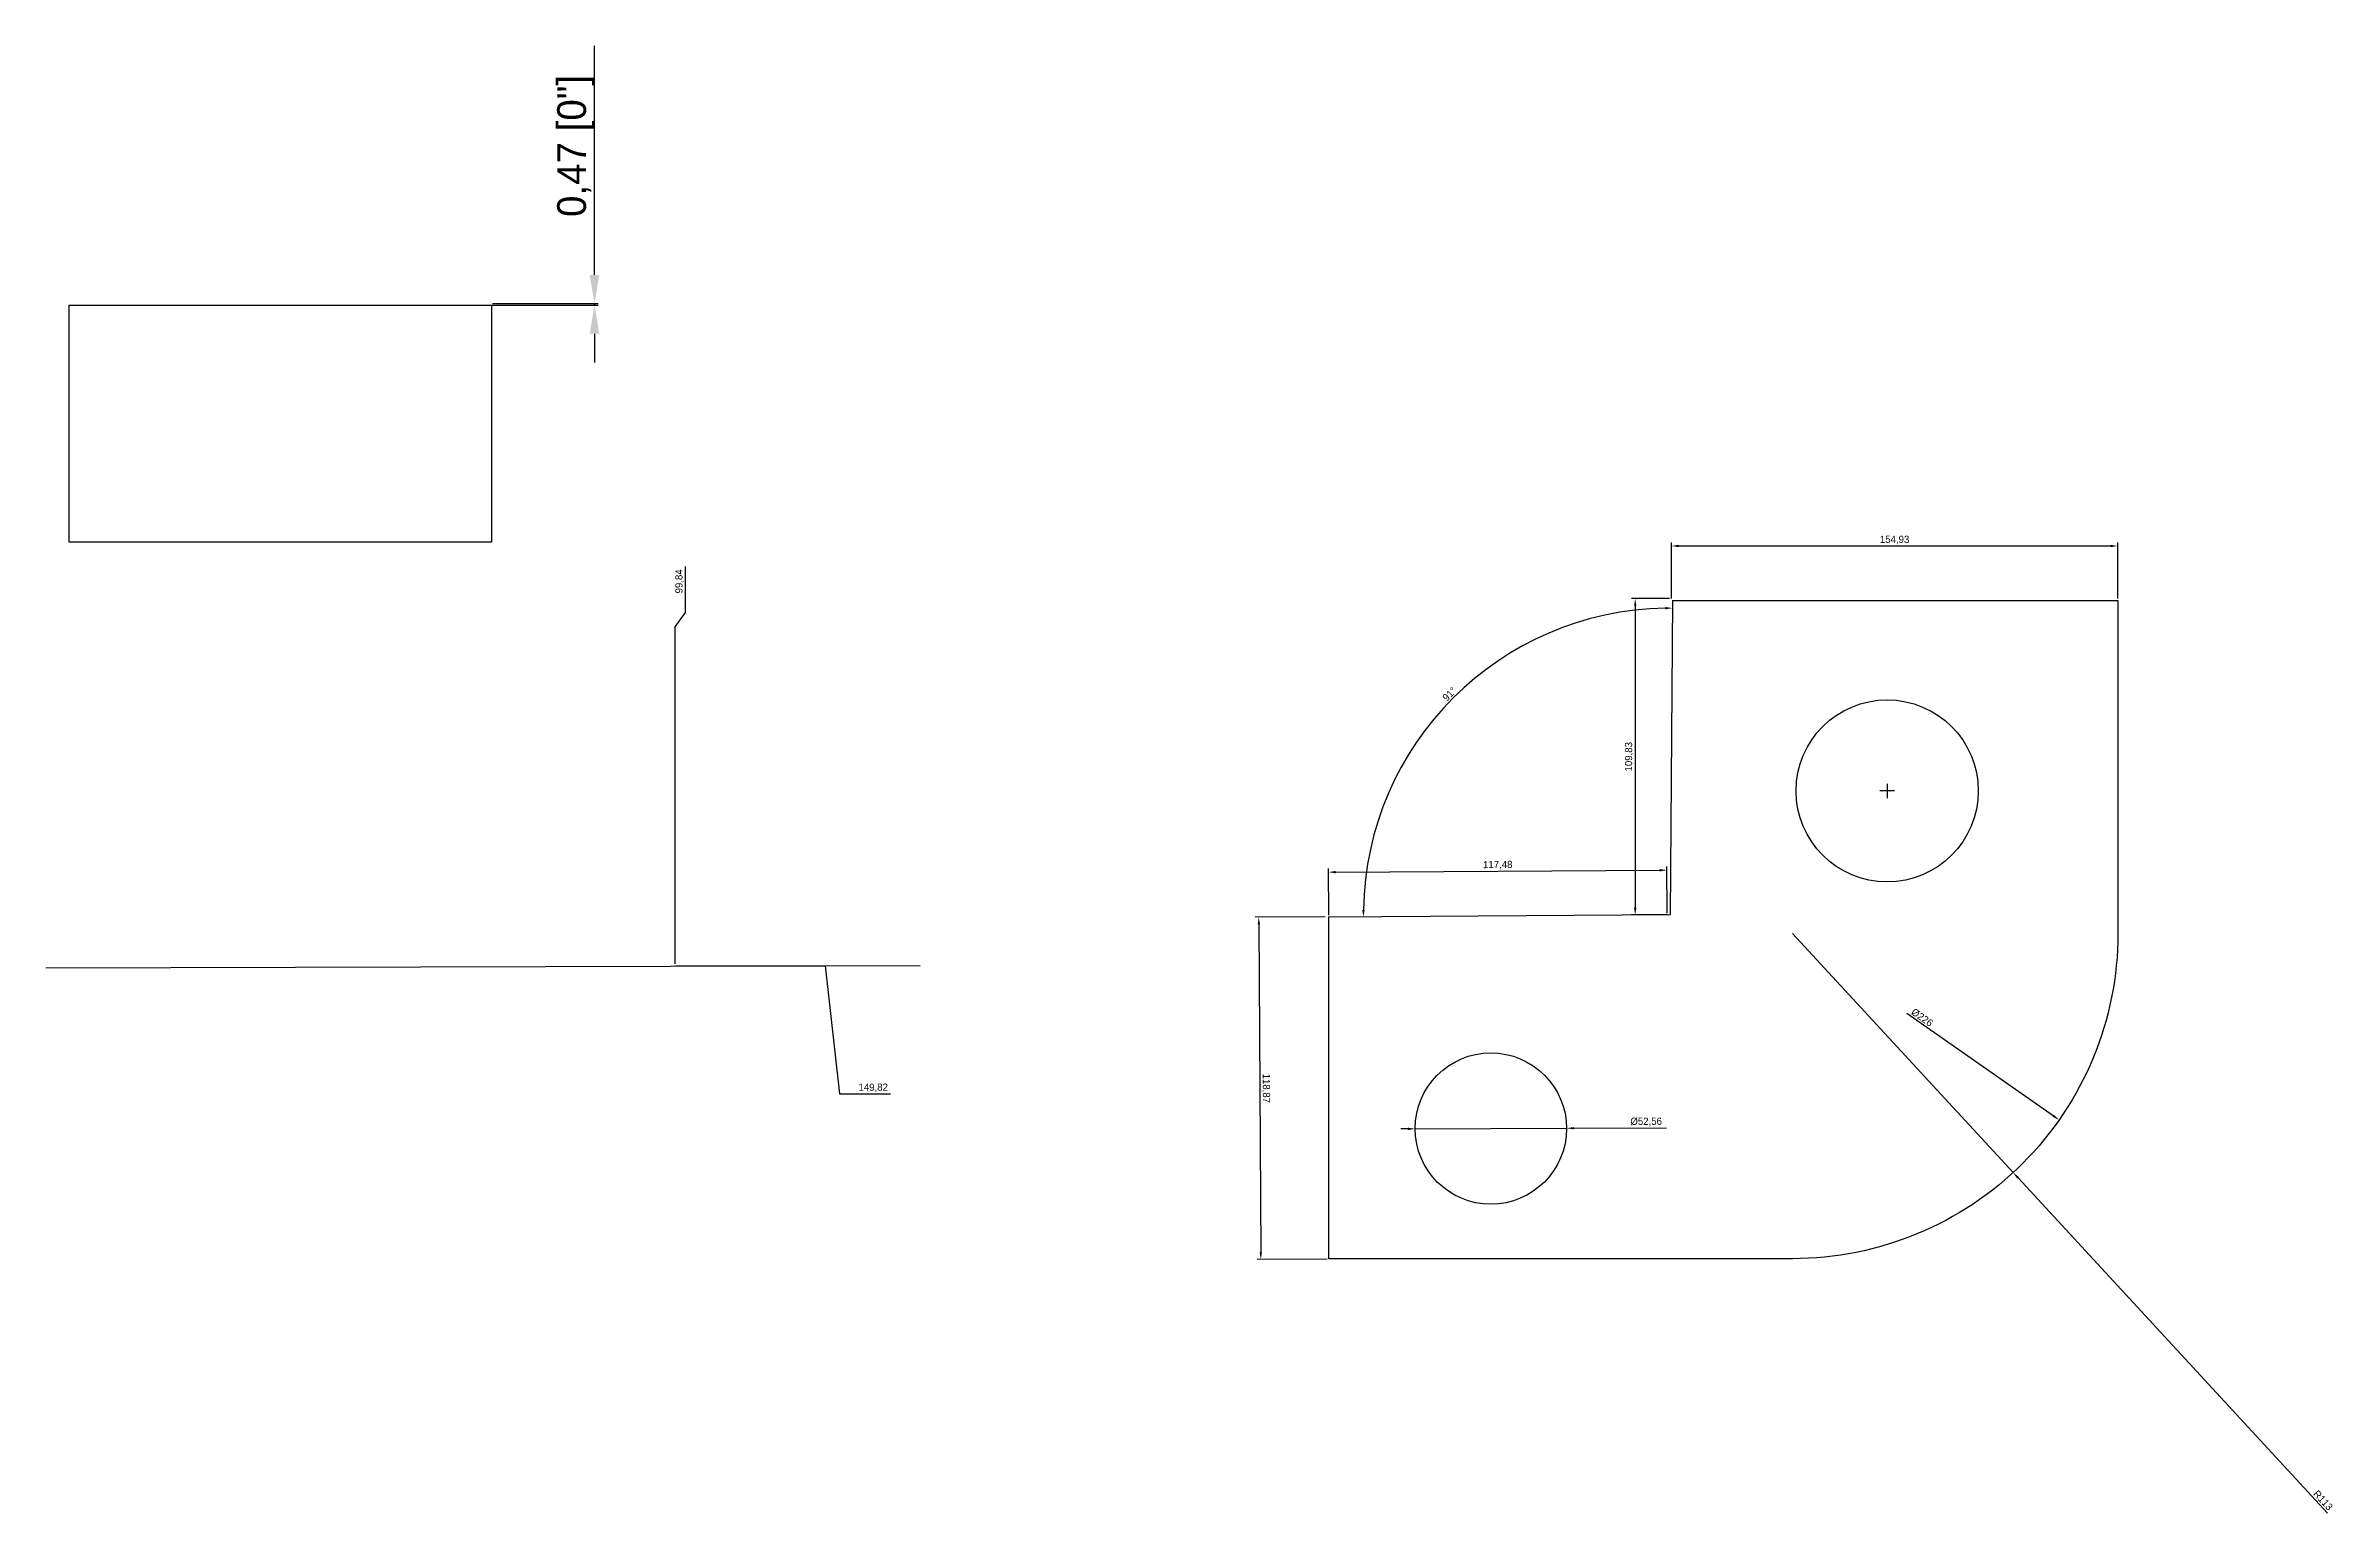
# Model space of a CAD drawing. Header units: millimetres. Extents: x -318 to 476, y -40 to 469.
import ezdxf

# ---------------------------------------------------------------- set-up
doc = ezdxf.new("R2010")
doc.units = ezdxf.units.MM
doc.dimstyles.new('ISO-25', dxfattribs={"dimtxt": 2.5, "dimasz": 2.5, "dimexe": 1.25, "dimexo": 0.625, "dimtad": 1, "dimtxsty": 'Standard', "dimcen": 2.5, "dimadec": 0, "dimazin": 0, "dimtfac": 1, "dimtmove": 0, "dimatfit": 3, "dimfxl": 1, "dimarcsym": 0})
doc.dimstyles.new('MY DIM 1', dxfattribs={"dimtxt": 10, "dimasz": 10, "dimexe": 1.25, "dimexo": 0.625, "dimtad": 1, "dimtxsty": 'Standard', "dimcen": 2.5, "dimadec": 0, "dimazin": 0, "dimtfac": 1, "dimtmove": 0, "dimatfit": 3, "dimfxl": 1, "dimtvp": 2, "dimarcsym": 0})

# ---------------------------------------------------------------- blocks, each defined once
blk = doc.blocks.new('*D6')
at = {"color": 0, "lineweight": -2}
for p, q in [((246.03, 277.39), (246.03, 296.86)), ((248.53, 295.61), (398.46, 295.61)), ((400.96, 277.39), (400.96, 296.86))]:
    blk.add_line(p, q, dxfattribs=at)
at = {"color": 0}
for points in [[(248.53, 296.03), (248.53, 295.2), (246.03, 295.61)], [(398.46, 295.2), (398.46, 296.03), (400.96, 295.61)]]:
    blk.add_solid(points, dxfattribs=at)
at = {"layer": 'Defpoints', "color": 0}
for p in [(400.96, 295.61), (246.03, 276.76), (400.96, 276.76)]:
    blk.add_point(p, dxfattribs=at)
at = {"color": 0, "insert": (323.5, 297.7), "char_height": 2.5, "attachment_point": 5}
blk.add_mtext('154,93', dxfattribs=at)
blk = doc.blocks.new('*D7')
at = {"color": 0, "lineweight": -2}
for p, q in [((245.34, 277.33), (232.2, 277.33)), ((233.45, 274.83), (233.45, 169.99)), ((244.64, 167.49), (232.2, 167.49))]:
    blk.add_line(p, q, dxfattribs=at)
at = {"color": 0}
for points in [[(233.87, 274.83), (233.03, 274.83), (233.45, 277.33)], [(233.03, 169.99), (233.87, 169.99), (233.45, 167.49)]]:
    blk.add_solid(points, dxfattribs=at)
at = {"layer": 'Defpoints', "color": 0}
for p in [(245.96, 277.33), (233.45, 167.49), (245.27, 167.49)]:
    blk.add_point(p, dxfattribs=at)
at = {"color": 0, "insert": (231.37, 222.41), "char_height": 2.5, "attachment_point": 5, "rotation": 90}
blk.add_mtext('109,83', dxfattribs=at)
blk = doc.blocks.new('*D8')
at = {"color": 0, "lineweight": -2}
for p, q in [((127.09, 167.42), (126.99, 183.57)), ((129.5, 182.33), (241.98, 183)), ((244.57, 168.12), (244.47, 184.26))]:
    blk.add_line(p, q, dxfattribs=at)
at = {"color": 0}
for points in [[(129.5, 182.75), (129.5, 181.91), (127, 182.32)], [(241.98, 182.58), (241.98, 183.41), (244.48, 183.01)]]:
    blk.add_solid(points, dxfattribs=at)
at = {"layer": 'Defpoints', "color": 0}
for p in [(244.48, 183.01), (244.57, 167.49), (127.09, 166.8)]:
    blk.add_point(p, dxfattribs=at)
at = {"color": 0, "insert": (185.73, 184.75), "char_height": 2.5, "attachment_point": 5, "rotation": 0.33902}
blk.add_mtext('117,48', dxfattribs=at)
blk = doc.blocks.new('*D9')
at = {"color": 0, "lineweight": -2}
for p, q in [((125.77, 166.79), (101.52, 166.65)), ((102.79, 164.16), (103.45, 50.29)), ((126.47, 47.92), (102.22, 47.78))]:
    blk.add_line(p, q, dxfattribs=at)
at = {"color": 0}
for points in [[(103.2, 164.16), (102.37, 164.16), (102.77, 166.66)], [(103.04, 50.28), (103.87, 50.29), (103.47, 47.79)]]:
    blk.add_solid(points, dxfattribs=at)
at = {"layer": 'Defpoints', "color": 0}
for p in [(126.4, 166.8), (103.47, 47.79), (127.09, 47.93)]:
    blk.add_point(p, dxfattribs=at)
at = {"color": 0, "insert": (105.2, 107.24), "char_height": 2.5, "attachment_point": 5, "rotation": 270.33506}
blk.add_mtext('118,87', dxfattribs=at)
blk = doc.blocks.new('*D10')
at = {"color": 0, "lineweight": -2}
blk.add_arc((245.6, 167.51), 106.52, 90.8971, 179.07657, dxfattribs=at)
at = {"color": 0}
for points in [[(243.93, 273.6), (243.93, 274.43), (246.43, 274.03)], [(138.67, 169.23), (139.51, 169.22), (139.08, 166.72)]]:
    blk.add_solid(points, dxfattribs=at)
at = {"layer": 'Defpoints', "color": 0}
for p in [(246.45, 276.68), (192.59, 259.91), (245.6, 167.51), (245.6, 167.51), (128.9, 166.65)]:
    blk.add_point(p, dxfattribs=at)
at = {"color": 0, "insert": (168.97, 244.17), "char_height": 2.5, "attachment_point": 5, "rotation": 44.98684}
blk.add_mtext('91%%d', dxfattribs=at)
blk = doc.blocks.new('*D12')
at = {"color": 0, "lineweight": -2}
for p, q in [((288.02, 161.06), (364.65, 78.01)), ((366.34, 76.17), (473.84, -40.35))]:
    blk.add_line(p, q, dxfattribs=at)
at = {"color": 0}
blk.add_solid([(366.65, 76.45), (366.04, 75.89), (364.65, 78.01)], dxfattribs=at)
at = {"layer": 'Defpoints', "color": 0}
for p in [(288.02, 161.06), (364.65, 78.01)]:
    blk.add_point(p, dxfattribs=at)
at = {"color": 0, "insert": (472.26, -35.87), "char_height": 2.5, "attachment_point": 5, "rotation": 312.69428}
blk.add_mtext('R113', dxfattribs=at)
blk = doc.blocks.new('*D13')
at = {"color": 0, "lineweight": -2}
for p, q in [((154.55, 93.15), (152.05, 93.14)), ((157.05, 93.16), (209.61, 93.38)), ((212.11, 93.39), (244.35, 93.52))]:
    blk.add_line(p, q, dxfattribs=at)
at = {"color": 0}
for points in [[(154.55, 92.74), (154.54, 93.57), (157.05, 93.16)], [(212.11, 93.8), (212.11, 92.97), (209.61, 93.38)]]:
    blk.add_solid(points, dxfattribs=at)
at = {"layer": 'Defpoints', "color": 0}
for p in [(157.05, 93.16), (209.61, 93.38)]:
    blk.add_point(p, dxfattribs=at)
at = {"color": 0, "insert": (237.25, 95.57), "char_height": 2.5, "attachment_point": 5, "rotation": 0.23223}
blk.add_mtext('%%c52,56', dxfattribs=at)
blk = doc.blocks.new('*D14')
at = {"color": 0, "lineweight": -2}
blk.add_line((378.55, 97.69), (327.7, 133.28), dxfattribs=at)
at = {"color": 0}
blk.add_solid([(378.31, 97.35), (378.79, 98.04), (380.6, 96.26)], dxfattribs=at)
at = {"layer": 'Defpoints', "color": 0}
for p in [(195.45, 225.86), (380.6, 96.26)]:
    blk.add_point(p, dxfattribs=at)
at = {"color": 0, "insert": (333.05, 131.83), "char_height": 2.5, "attachment_point": 5, "rotation": 325.00986}
blk.add_mtext('%%c226', dxfattribs=at)
blk = doc.blocks.new('*D15')
at = {"color": 0, "lineweight": -2}
for p, q in [((-96.23, 272.49), (-96.23, 288.53)), ((-99.84, 267.49), (-96.23, 272.49)), ((-99.84, 150.47), (-99.84, 267.49))]:
    blk.add_line(p, q, dxfattribs=at)
at = {"layer": 'Defpoints', "color": 0}
for p in [(-96.23, 277.49), (-99.84, 149.85), (0, 0)]:
    blk.add_point(p, dxfattribs=at)
at = {"color": 0, "insert": (-98.32, 283.32), "char_height": 2.5, "attachment_point": 5, "rotation": 90}
blk.add_mtext('99,84', dxfattribs=at)
blk = doc.blocks.new('*D16')
at = {"color": 0, "lineweight": -2}
for p, q in [((-99.68, 149.82), (-47.74, 149.82)), ((-47.74, 149.82), (-42.74, 105.33)), ((-42.74, 105.33), (-25.04, 105.33))]:
    blk.add_line(p, q, dxfattribs=at)
at = {"layer": 'Defpoints', "color": 0}
for p in [(-100.31, 149.82), (-37.74, 105.33), (0, 0)]:
    blk.add_point(p, dxfattribs=at)
at = {"color": 0, "insert": (-31.08, 107.41), "char_height": 2.5, "attachment_point": 5}
blk.add_mtext('149,82', dxfattribs=at)
blk = doc.blocks.new('*D17')
at = {"color": 0, "lineweight": -2}
for p, q in [((-127.85, 389.78), (-127.85, 469.36)), ((-310.28, 379.3), (-126.6, 379.3)), ((-163.26, 379.78), (-126.6, 379.78)), ((-127.85, 379.3), (-127.85, 379.78)), ((-127.85, 369.3), (-127.85, 359.3))]:
    blk.add_line(p, q, dxfattribs=at)
at = {"color": 0}
for points in [[(-129.51, 389.78), (-126.18, 389.78), (-127.85, 379.78)], [(-126.18, 369.3), (-129.51, 369.3), (-127.85, 379.3)]]:
    blk.add_solid(points, dxfattribs=at)
at = {"layer": 'Defpoints', "color": 0}
for p in [(-310.9, 379.3), (-163.89, 379.78), (-127.85, 379.78)]:
    blk.add_point(p, dxfattribs=at)
at = {"color": 0, "insert": (-134.3, 434.57), "char_height": 10, "attachment_point": 5, "rotation": 90}
blk.add_mtext('0,47 [0"]', dxfattribs=at)

msp = doc.modelspace()

# ---------------------------------------------------------------- linework, layer by layer
for p, q in [((246.45, 276.677), (245.598, 167.507)), ((323.425, 210.551), (318.425, 210.551)), ((320.925, 213.051), (320.925, 208.051)), ((245.598, 167.507), (128.898, 166.649)), ((128.898, 166.649), (127.087, 166.747)), ((-318.351, 149.126), (-14.744, 149.847)), ((-318.351, 149.126), (-318.351, 149.126))]:
    msp.add_line(p, q)
msp.add_lwpolyline([(-310.284, 379.259), (-163.598, 379.259), (-163.598, 296.883), (-310.284, 296.883)], close=True)
msp.add_lwpolyline([(246.45, 276.677), (401.024, 276.677), (401.024, 161.058, -0.4142136), (288.024, 48.058), (127.087, 48.058), (127.087, 166.747)], format="xyb")
for centre, radius in [((320.925, 210.551), 31.615), ((183.328, 93.27), 26.282)]:
    msp.add_circle(centre, radius)

# ---------------------------------------------------------------- dimensions: what is measured, and where the dimension line sits
for base, p1, p2, dimstyle, picture, middle in [((-127.846, 379.779), (-310.902, 379.305), (-163.888, 379.779), 'MY DIM 1', '*D17', (-134.304, 434.571)), ((233.45, 167.493), (245.963, 277.327), (245.267, 167.493), 'ISO-25', '*D7', (231.366, 222.41))]:
    dim = msp.add_linear_dim(base=base, p1=p1, p2=p2, angle=90, dimstyle=dimstyle)
    dim.commit()
    dim.dimension.update_dxf_attribs({"geometry": picture, "text_midpoint": middle})
dim = msp.add_linear_dim(base=(400.96, 295.615), p1=(246.034, 276.765), p2=(400.96, 276.765), dimstyle='ISO-25')
dim.commit()
dim.dimension.update_dxf_attribs({"geometry": '*D6', "text_midpoint": (323.497, 297.698)})
for feature_location, offset, dtype, picture, middle in [((-99.84, 149.847), (3.606, 127.645), 1, '*D15', (-98.318, 283.325)), ((-100.309, 149.822), (62.564, -44.49), 0, '*D16', (-31.078, 107.415))]:
    dim = msp.add_ordinate_dim(feature_location=feature_location, offset=offset, dtype=dtype, origin=(0, 0), dimstyle='ISO-25')
    dim.commit()
    dim.dimension.update_dxf_attribs({"geometry": picture, "text_midpoint": middle})
dim = msp.add_angular_dim_2l(base=(192.591, 259.905), line1=((246.45, 276.677), (245.598, 167.507)), line2=((245.598, 167.507), (128.898, 166.649)), dimstyle='ISO-25')
dim.commit()
dim.dimension.update_dxf_attribs({"geometry": '*D10', "text_midpoint": (168.966, 244.174)})
for p1, p2, picture, middle in [((195.448, 225.857), (380.599, 96.26), '*D14', (331.97, 130.298)), ((157.0454, 93.1635), (209.6098, 93.3765), '*D13', (237.2626, 93.4886))]:
    dim = msp.add_diameter_dim_2p(p1=p1, p2=p2, dimstyle='ISO-25')
    dim.commit()
    dim.dimension.update_dxf_attribs({"geometry": picture, "text_midpoint": middle, "dimtype": 163})
for p1, p2, distance, picture, middle in [((127.091, 166.797), (244.572, 167.493), 15.519, '*D8', (185.727, 184.747)), ((126.396, 166.797), (127.091, 47.926), -23.623, '*D9', (105.204, 107.235))]:
    dim = msp.add_aligned_dim(p1=p1, p2=p2, distance=distance, dimstyle='ISO-25')
    dim.commit()
    dim.dimension.update_dxf_attribs({"geometry": picture, "text_midpoint": middle})
dim = msp.add_radius_dim(center=(288.024, 161.058), mpoint=(364.648, 78.005), dimstyle='ISO-25')
dim.commit()
dim.dimension.update_dxf_attribs({"geometry": '*D12', "text_midpoint": (470.878, -37.139), "dimtype": 164})

doc.saveas('drawing.dxf')
